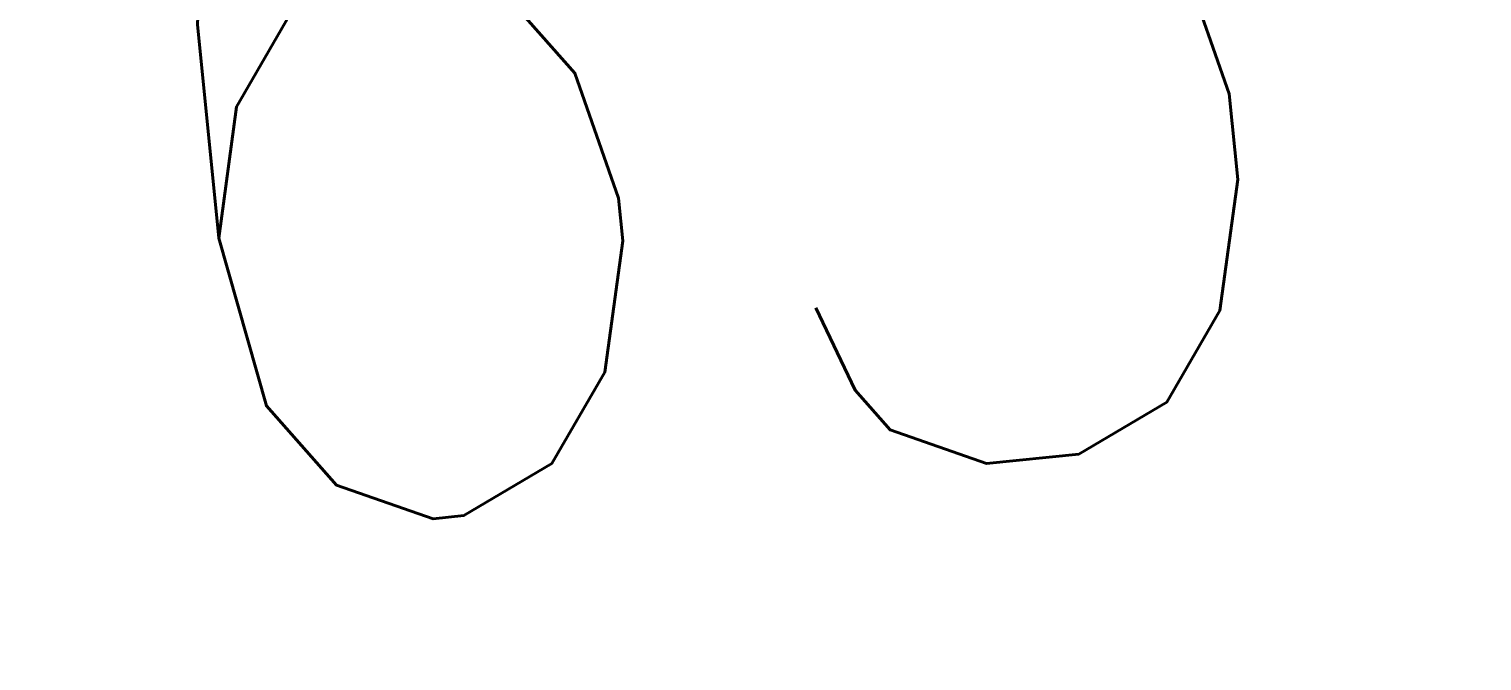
# Model space of a CAD drawing. Header units: millimetres. Extents: x -37020 to 35906, y -101 to 52234.
# Drawn here: x -113.217 to -112.411, y 324.473 to 324.824 of the extents above; entities that cross this region are included whole.
import ezdxf

# ---------------------------------------------------------------- set-up
doc = ezdxf.new("R2010")
doc.units = ezdxf.units.MM
doc.header["$PDMODE"] = 35
doc.header["$PDSIZE"] = 1
doc.layers.add('Catenaria', color=2, linetype='Continuous')
doc.styles.add('Romans', font='romans.shx', dxfattribs={"width": 0.8})
doc.styles.get("Standard").update_dxf_attribs({"font": 'arial.ttf'})
doc.dimstyles.get("Standard").update_dxf_attribs({"dimtxt": 0.18, "dimasz": 0.18, "dimexe": 0.18, "dimexo": 0.0625, "dimgap": 0.09, "dimtad": 0, "dimtih": 1, "dimtoh": 1, "dimdec": 4, "dimzin": 0, "dimdsep": 46, "dimtxsty": 'Standard', "dimcen": 0.09, "dimadec": 0, "dimazin": 0, "dimtfac": 1, "dimtdec": 4, "dimtofl": 0, "dimtmove": 0, "dimatfit": 3, "dimfxl": 1, "dimtolj": 1, "dimtzin": 0, "dimarcsym": 0})

# ---------------------------------------------------------------- blocks, each defined once
blk = doc.blocks.new('*D247')
at = {"layer": 'Defpoints', "color": 0, "transparency": 16777216}
for p in [(-88.73212, 326.84984), (-88.66503, 326.17825), (-136.0816, 321.442)]:
    blk.add_point(p, dxfattribs=at)
at = {"layer": 'Catenaria', "color": 3, "linetype": 'Continuous', "transparency": 16777216, "insert": (-113.27371, 324.77535), "char_height": 0.5, "attachment_point": 5, "rotation": 5.70413, "style": 'Romans'}
blk.add_mtext('\\A1;47.65', dxfattribs=at)

msp = doc.modelspace()

# ---------------------------------------------------------------- dimensions: what is measured, and where the dimension line sits
at = {"layer": 'Catenaria', "linetype": 'Continuous'}
dim = msp.add_linear_dim(base=(-88.73212, 326.84984), p1=(-136.0816, 321.442), p2=(-88.66503, 326.17825), angle=5.70413, dimstyle='Standard', override={"dimscale": 0.1, "dimtxt": 5, "dimasz": 2.5, "dimexe": 1, "dimexo": 1, "dimgap": 1.25, "dimtad": 1, "dimtih": 0, "dimtoh": 0, "dimdec": 2, "dimzin": 1, "dimtxsty": 'Romans', "dimcen": 1, "dimse1": 1, "dimse2": 1, "dimsd1": 1, "dimsd2": 1, "dimclrd": 2, "dimclre": 1, "dimclrt": 3, "dimaunit": 1, "dimadec": 3, "dimtdec": 2, "dimtix": 1, "dimtofl": 1, "dimatfit": 0, "dimtzin": 8}, dxfattribs=at)
dim.commit()
dim.dimension.update_dxf_attribs({"geometry": '*D247', "text_midpoint": (-113.23644, 324.4022), "dimtype": 161})

doc.saveas('drawing.dxf')
